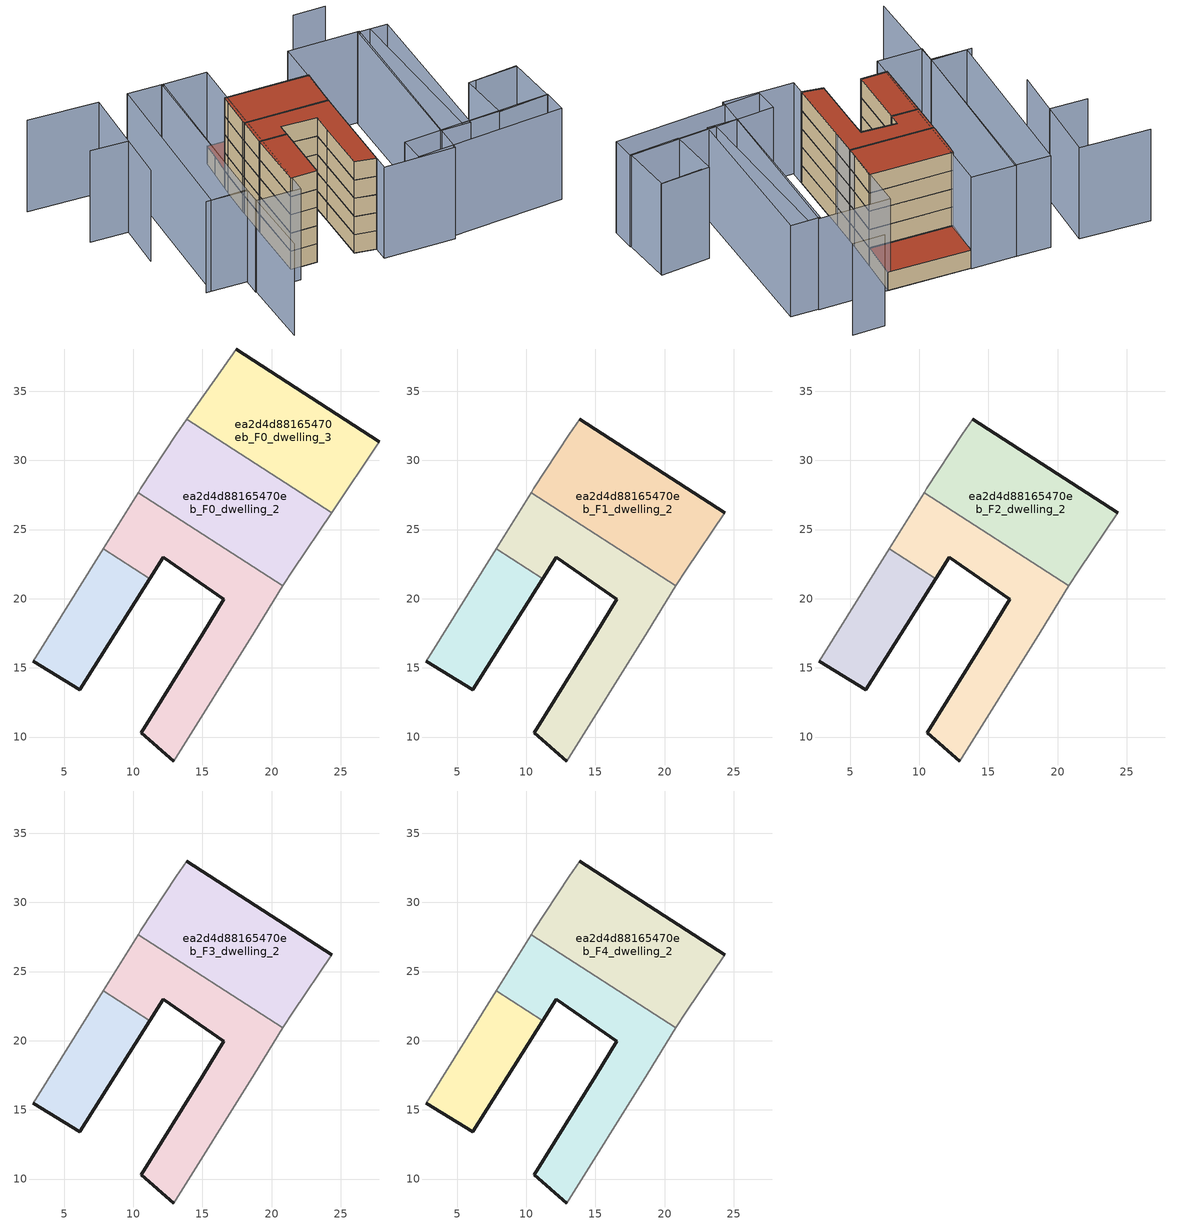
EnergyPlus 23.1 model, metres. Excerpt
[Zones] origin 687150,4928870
ea2d4d88165470eb_F0_dwelling_0
 floor ground (EU_floor_Construction): 6.14,13.41 11.21,21.46 7.84,23.63 2.78,15.48 z0
 wall outside (EU_wall_Construction): 11.21,21.46 6.14,13.41 2.78,15.48 z0:3
 wall adiabatic (EU_wall_Construction): 2.78,15.48 7.84,23.63 z0:3
 wall to ea2d4d88165470eb_F0_dwelling_1 (EU_wall_Construction): 7.84,23.63 11.21,21.46 z0:3
ea2d4d88165470eb_F0_dwelling_1
 floor ground (EU_floor_Construction): 12.92,8.27 18.73,17.59 20.82,20.92 10.34,27.66 7.84,23.63 11.21,21.46 12.18,23.01 16.54,19.95 15.02,17.48 10.58,10.3 z0
 wall outside (EU_wall_Construction): 12.92,8.27 10.58,10.3 15.02,17.48 16.54,19.95 12.18,23.01 11.21,21.46 z0:3
 wall adiabatic (EU_wall_Construction): 7.84,23.63 10.34,27.66 / 20.82,20.92 18.73,17.59 12.92,8.27 z0:3
 wall to ea2d4d88165470eb_F0_dwelling_2 (EU_wall_Construction): 10.34,27.66 20.82,20.92 z0:3
ea2d4d88165470eb_F0_dwelling_2
 floor ground (EU_floor_Construction): 21.56,22.11 24.33,26.22 13.86,32.96 13.11,31.9 10.56,28 10.34,27.66 20.82,20.92 z0
 wall adiabatic (EU_wall_Construction): 24.33,26.22 21.56,22.11 20.82,20.92 / 10.34,27.66 10.56,28 13.11,31.9 13.86,32.96 z0:3
 wall to ea2d4d88165470eb_F0_dwelling_3 (EU_wall_Construction): 13.86,32.96 24.33,26.22 z0:3
ea2d4d88165470eb_F0_dwelling_3
 floor ground (EU_floor_Construction): 24.33,26.22 27.77,31.34 17.44,38.05 15.89,35.84 13.86,32.96 z0
 wall outside (EU_wall_Construction): 17.44,38.05 27.77,31.34 z0:3
 wall adiabatic (EU_wall_Construction): 27.77,31.34 24.33,26.22 / 13.86,32.96 15.89,35.84 17.44,38.05 z0:3
 roof outside (EU_roof_Construction): 27.77,31.34 24.33,26.22 13.86,32.96 15.89,35.84 17.44,38.05 z3
ea2d4d88165470eb_F1_dwelling_0
 floor to ea2d4d88165470eb_F0_dwelling_0 (EU_floor_Construction): 6.14,13.41 11.21,21.46 7.84,23.63 2.77,15.48 z3
 wall outside (EU_wall_Construction): 11.21,21.46 6.14,13.41 2.78,15.48 z3:6
 wall adiabatic (EU_wall_Construction): 2.78,15.48 7.84,23.63 z3:6
 wall to ea2d4d88165470eb_F1_dwelling_1 (EU_wall_Construction): 7.84,23.63 11.21,21.46 z3:6
ea2d4d88165470eb_F1_dwelling_1
 floor to ea2d4d88165470eb_F0_dwelling_1 (EU_floor_Construction): 12.92,8.27 18.73,17.59 20.82,20.92 10.34,27.66 7.84,23.63 11.21,21.46 12.18,23.01 16.54,19.95 15.02,17.48 10.58,10.3 z3
 wall outside (EU_wall_Construction): 12.92,8.27 10.58,10.3 15.02,17.48 16.54,19.95 12.18,23.01 11.21,21.46 z3:6
 wall adiabatic (EU_wall_Construction): 7.84,23.63 10.34,27.66 / 20.82,20.92 18.73,17.59 12.92,8.27 z3:6
 wall to ea2d4d88165470eb_F1_dwelling_2 (EU_wall_Construction): 10.34,27.66 20.82,20.92 z3:6
ea2d4d88165470eb_F1_dwelling_2
 floor to ea2d4d88165470eb_F0_dwelling_2 (EU_floor_Construction): 21.56,22.11 24.33,26.22 13.86,32.96 13.11,31.9 10.55,28 10.34,27.66 20.82,20.92 z3
 wall outside (EU_wall_Construction): 13.86,32.96 24.33,26.22 z3:6
 wall adiabatic (EU_wall_Construction): 24.33,26.22 21.56,22.11 20.82,20.92 / 10.34,27.66 10.56,28 13.11,31.9 13.86,32.96 z3:6
ea2d4d88165470eb_F2_dwelling_0
 floor to ea2d4d88165470eb_F1_dwelling_0 (EU_floor_Construction): 6.14,13.41 11.21,21.46 7.84,23.63 2.77,15.48 z6
 wall outside (EU_wall_Construction): 11.21,21.46 6.14,13.41 2.78,15.48 z6:9
 wall adiabatic (EU_wall_Construction): 2.78,15.48 7.84,23.63 z6:9
 wall to ea2d4d88165470eb_F2_dwelling_1 (EU_wall_Construction): 7.84,23.63 11.21,21.46 z6:9
ea2d4d88165470eb_F2_dwelling_1
 floor to ea2d4d88165470eb_F1_dwelling_1 (EU_floor_Construction): 12.92,8.27 18.73,17.59 20.82,20.92 10.34,27.66 7.84,23.63 11.21,21.46 12.18,23.01 16.54,19.95 15.02,17.48 10.58,10.3 z6
 wall outside (EU_wall_Construction): 12.92,8.27 10.58,10.3 15.02,17.48 16.54,19.95 12.18,23.01 11.21,21.46 z6:9
 wall adiabatic (EU_wall_Construction): 7.84,23.63 10.34,27.66 / 20.82,20.92 18.73,17.59 12.92,8.27 z6:9
 wall to ea2d4d88165470eb_F2_dwelling_2 (EU_wall_Construction): 10.34,27.66 20.82,20.92 z6:9
ea2d4d88165470eb_F2_dwelling_2
 floor to ea2d4d88165470eb_F1_dwelling_2 (EU_floor_Construction): 21.56,22.11 24.33,26.22 13.86,32.96 13.11,31.9 10.55,28 10.34,27.66 20.82,20.92 z6
 wall outside (EU_wall_Construction): 13.86,32.96 24.33,26.22 z6:9
 wall adiabatic (EU_wall_Construction): 24.33,26.22 21.56,22.11 20.82,20.92 / 10.34,27.66 10.56,28 13.11,31.9 13.86,32.96 z6:9
ea2d4d88165470eb_F3_dwelling_0
 floor to ea2d4d88165470eb_F2_dwelling_0 (EU_floor_Construction): 6.14,13.41 11.21,21.46 7.84,23.63 2.77,15.48 z9
 wall outside (EU_wall_Construction): 11.21,21.46 6.14,13.41 2.78,15.48 z9:12
 wall adiabatic (EU_wall_Construction): 2.78,15.48 7.84,23.63 z9:12
 wall to ea2d4d88165470eb_F3_dwelling_1 (EU_wall_Construction): 7.84,23.63 11.21,21.46 z9:12
ea2d4d88165470eb_F3_dwelling_1
 floor to ea2d4d88165470eb_F2_dwelling_1 (EU_floor_Construction): 12.92,8.27 18.73,17.59 20.82,20.92 10.34,27.66 7.84,23.63 11.21,21.46 12.18,23.01 16.54,19.95 15.02,17.48 10.58,10.3 z9
 wall outside (EU_wall_Construction): 12.92,8.27 10.58,10.3 15.02,17.48 16.54,19.95 12.18,23.01 11.21,21.46 z9:12
 wall adiabatic (EU_wall_Construction): 7.84,23.63 10.34,27.66 / 20.82,20.92 18.73,17.59 12.92,8.27 z9:12
 wall to ea2d4d88165470eb_F3_dwelling_2 (EU_wall_Construction): 10.34,27.66 20.82,20.92 z9:12
ea2d4d88165470eb_F3_dwelling_2
 floor to ea2d4d88165470eb_F2_dwelling_2 (EU_floor_Construction): 21.56,22.11 24.33,26.22 13.86,32.96 13.11,31.9 10.55,28 10.34,27.66 20.82,20.92 z9
 wall outside (EU_wall_Construction): 13.86,32.96 24.33,26.22 z9:12
 wall adiabatic (EU_wall_Construction): 24.33,26.22 21.56,22.11 20.82,20.92 / 10.34,27.66 10.56,28 13.11,31.9 13.86,32.96 z9:12
ea2d4d88165470eb_F4_dwelling_0
 floor to ea2d4d88165470eb_F3_dwelling_0 (EU_floor_Construction): 6.14,13.41 11.21,21.46 7.84,23.63 2.77,15.48 z12
 wall outside (EU_wall_Construction): 11.21,21.46 6.14,13.41 2.78,15.48 z12:15
 wall adiabatic (EU_wall_Construction): 2.78,15.48 7.84,23.63 z12:15
 wall to ea2d4d88165470eb_F4_dwelling_1 (EU_wall_Construction): 7.84,23.63 11.21,21.46 z12:15
 roof outside (EU_roof_Construction): 11.21,21.46 6.14,13.41 2.78,15.48 7.84,23.63 z15
ea2d4d88165470eb_F4_dwelling_1
 floor to ea2d4d88165470eb_F3_dwelling_1 (EU_floor_Construction): 12.92,8.27 18.73,17.59 20.82,20.92 10.34,27.66 7.84,23.63 11.21,21.46 12.18,23.01 16.54,19.95 15.02,17.48 10.58,10.3 z12
 wall outside (EU_wall_Construction): 12.92,8.27 10.58,10.3 15.02,17.48 16.54,19.95 12.18,23.01 11.21,21.46 z12:15
 wall adiabatic (EU_wall_Construction): 7.84,23.63 10.34,27.66 / 20.82,20.92 18.73,17.59 12.92,8.27 z12:15
 wall to ea2d4d88165470eb_F4_dwelling_2 (EU_wall_Construction): 10.34,27.66 20.82,20.92 z12:15
 roof outside (EU_roof_Construction): 20.82,20.92 18.73,17.59 12.92,8.27 10.58,10.3 15.02,17.48 16.54,19.95 12.18,23.01 11.21,21.46 7.84,23.63 10.34,27.66 z15
ea2d4d88165470eb_F4_dwelling_2
 floor to ea2d4d88165470eb_F3_dwelling_2 (EU_floor_Construction): 21.56,22.11 24.33,26.22 13.86,32.96 13.11,31.9 10.55,28 10.34,27.66 20.82,20.92 z12
 wall outside (EU_wall_Construction): 13.86,32.96 24.33,26.22 z12:15
 wall adiabatic (EU_wall_Construction): 24.33,26.22 21.56,22.11 20.82,20.92 / 10.34,27.66 10.56,28 13.11,31.9 13.86,32.96 z12:15
 roof outside (EU_roof_Construction): 24.33,26.22 21.56,22.11 20.82,20.92 10.34,27.66 10.56,28 13.11,31.9 13.86,32.96 z15
shading: 31.56,-0.22 25.81,2.86 / 25.81,2.86 37.61,24.9 / 40.91,3.75 35.26,6.57 / -4.75,52.51 3.96,46.69 / 3.96,46.69 -5.61,32.37 / 38.97,32.86 34.91,35.35 / -7.78,22.21 -2.56,19.1 / -2.56,19.1 -9.74,7.01 / -6.18,41.6 -1.52,38.49 / 35.93,-6.56 16.23,3.69 / 16.23,3.69 17.97,7.03 / 17.97,7.03 37.67,-3.22 / 37.67,-3.22 35.93,-6.56 / 40.95,3.83 37.48,-3.25 / 37.48,-3.25 30.79,0.03 / 30.79,0.03 34.26,7.11 / 34.26,7.11 40.95,3.83 / 22.87,4.35 36.12,25.92 / 36.12,25.92 39.89,23.6 / 39.89,23.6 26.64,2.04 / 26.64,2.04 22.87,4.35 / 11.66,6.29 27.47,31.53 / 27.47,31.53 36.47,25.89 / 36.47,25.89 20.66,0.65 / 20.66,0.65 11.66,6.29 / -4.1,16.68 11.83,41.69 / 11.83,41.69 17.47,38.1 / 17.47,38.1 1.54,13.09 / 1.54,13.09 -4.1,16.68 / 7.57,44.46 12.04,41.56 / 12.04,41.56 -2.71,18.87 / -2.71,18.87 -7.17,21.77 / -7.17,21.77 7.57,44.46 z0:15
[Building]
EU S2 Campaign: North Axis=0; Terrain=City; Solar Distribution=FullExterior
[Site:Location]
Bologna: Latitude=44.5; Longitude=11.25; Time Zone=1; Elevation=37
[SizingPeriod:WeatherFileDays]
AnnualSizingPeriod: Begin Month=1; Begin Day of Month=1; End Month=12; End Day of Month=31; Day of Week for Start Day=Monday; Use Weather File Daylight Saving Period=No; Use Weather File Rain and Snow Indicators=No
[MATERIAL]
EU_InternalMass_Material: Roughness=MediumRough; Thickness=0.1; Conductivity=1; Density=1800; Specific Heat=900; Thermal Absorptance=0.9; Solar Absorptance=0.7; Visible Absorptance=0.7
[MATERIAL:NOMASS] Roughness=MediumRough; Thermal Absorptance=0.9; Solar Absorptance=0.7; Visible Absorptance=0.7
Name | Thermal Resistance
EU_wall_NoMass | 0.905828
EU_roof_NoMass | 0.37593
EU_floor_NoMass | 0.67114
[CONSTRUCTION]
EU_wall_Construction: EU_wall_NoMass
EU_roof_Construction: EU_roof_NoMass
EU_floor_Construction: EU_floor_NoMass
EU_InternalMass_Construction: EU_InternalMass_Material
[ZONE] Type=1; Multiplier=1; Ceiling Height=autocalculate; Floor Area=autocalculate; Part of Total Floor Area=Yes
Name | Volume
ea2d4d88165470eb_F0_dwelling_0; ea2d4d88165470eb_F1_dwelling_0; ea2d4d88165470eb_F2_dwelling_0; ea2d4d88165470eb_F3_dwelling_0; ea2d4d88165470eb_F4_dwelling_0 | 114.05
ea2d4d88165470eb_F0_dwelling_1; ea2d4d88165470eb_F1_dwelling_1; ea2d4d88165470eb_F2_dwelling_1; ea2d4d88165470eb_F3_dwelling_1; ea2d4d88165470eb_F4_dwelling_1 | 241.551
ea2d4d88165470eb_F0_dwelling_2 | 237.559
ea2d4d88165470eb_F1_dwelling_2; ea2d4d88165470eb_F2_dwelling_2; ea2d4d88165470eb_F3_dwelling_2; ea2d4d88165470eb_F4_dwelling_2 | 237.557
ea2d4d88165470eb_F0_dwelling_3 | 230.088
[INTERNALMASS] Construction=EU_InternalMass_Construction
Name | Zone or ZoneList | Surface Area
ea2d4d88165470eb_F0_dwelling_0_EU_InternalMass | ea2d4d88165470eb_F0_dwelling_0 | 38.0166
ea2d4d88165470eb_F0_dwelling_1_EU_InternalMass | ea2d4d88165470eb_F0_dwelling_1 | 80.5162
ea2d4d88165470eb_F0_dwelling_2_EU_InternalMass | ea2d4d88165470eb_F0_dwelling_2 | 79.1871
ea2d4d88165470eb_F0_dwelling_3_EU_InternalMass | ea2d4d88165470eb_F0_dwelling_3 | 76.6971
ea2d4d88165470eb_F1_dwelling_0_EU_InternalMass | ea2d4d88165470eb_F1_dwelling_0 | 84.6261
ea2d4d88165470eb_F1_dwelling_1_EU_InternalMass | ea2d4d88165470eb_F1_dwelling_1 | 98.3203
ea2d4d88165470eb_F1_dwelling_2_EU_InternalMass | ea2d4d88165470eb_F1_dwelling_2 | 91.4675
ea2d4d88165470eb_F2_dwelling_0_EU_InternalMass | ea2d4d88165470eb_F2_dwelling_0 | 84.6261
ea2d4d88165470eb_F2_dwelling_1_EU_InternalMass | ea2d4d88165470eb_F2_dwelling_1 | 98.3203
ea2d4d88165470eb_F2_dwelling_2_EU_InternalMass | ea2d4d88165470eb_F2_dwelling_2 | 91.4675
ea2d4d88165470eb_F3_dwelling_0_EU_InternalMass | ea2d4d88165470eb_F3_dwelling_0 | 84.6261
ea2d4d88165470eb_F3_dwelling_1_EU_InternalMass | ea2d4d88165470eb_F3_dwelling_1 | 98.3203
ea2d4d88165470eb_F3_dwelling_2_EU_InternalMass | ea2d4d88165470eb_F3_dwelling_2 | 91.4675
ea2d4d88165470eb_F4_dwelling_0_EU_InternalMass | ea2d4d88165470eb_F4_dwelling_0 | 84.6261
ea2d4d88165470eb_F4_dwelling_1_EU_InternalMass | ea2d4d88165470eb_F4_dwelling_1 | 98.3203
ea2d4d88165470eb_F4_dwelling_2_EU_InternalMass | ea2d4d88165470eb_F4_dwelling_2 | 91.4675
[OTHEREQUIPMENT] Fuel Type=Electricity; Design Level Calculation Method=Watts/Area; Power per Zone Floor Area=1; Fraction Latent=0; Fraction Radiant=0; Fraction Lost=0; Carbon Dioxide Generation Rate=0; EndUse Subcategory=EU_Step8_InternalGains
Name | Zone or ZoneList or Space or SpaceList | Schedule
EU_Step8_InternalGain_ea2d4d88165470eb_F0_dwelling_0_f000 | ea2d4d88165470eb_F0_dwelling_0 | EU_Step8_GainSchedule_ea2d4d88165470eb_F0_dwelling_0_f000
EU_Step8_InternalGain_ea2d4d88165470eb_F0_dwelling_1_f000 | ea2d4d88165470eb_F0_dwelling_1 | EU_Step8_GainSchedule_ea2d4d88165470eb_F0_dwelling_1_f000
EU_Step8_InternalGain_ea2d4d88165470eb_F0_dwelling_2_f000 | ea2d4d88165470eb_F0_dwelling_2 | EU_Step8_GainSchedule_ea2d4d88165470eb_F0_dwelling_2_f000
EU_Step8_InternalGain_ea2d4d88165470eb_F0_dwelling_3_f000 | ea2d4d88165470eb_F0_dwelling_3 | EU_Step8_GainSchedule_ea2d4d88165470eb_F0_dwelling_3_f000
EU_Step8_InternalGain_ea2d4d88165470eb_F1_dwelling_0_f000 | ea2d4d88165470eb_F1_dwelling_0 | EU_Step8_GainSchedule_ea2d4d88165470eb_F1_dwelling_0_f000
EU_Step8_InternalGain_ea2d4d88165470eb_F1_dwelling_1_f000 | ea2d4d88165470eb_F1_dwelling_1 | EU_Step8_GainSchedule_ea2d4d88165470eb_F1_dwelling_1_f000
EU_Step8_InternalGain_ea2d4d88165470eb_F1_dwelling_2_f000 | ea2d4d88165470eb_F1_dwelling_2 | EU_Step8_GainSchedule_ea2d4d88165470eb_F1_dwelling_2_f000
EU_Step8_InternalGain_ea2d4d88165470eb_F2_dwelling_0_f000 | ea2d4d88165470eb_F2_dwelling_0 | EU_Step8_GainSchedule_ea2d4d88165470eb_F2_dwelling_0_f000
EU_Step8_InternalGain_ea2d4d88165470eb_F2_dwelling_1_f000 | ea2d4d88165470eb_F2_dwelling_1 | EU_Step8_GainSchedule_ea2d4d88165470eb_F2_dwelling_1_f000
EU_Step8_InternalGain_ea2d4d88165470eb_F2_dwelling_2_f000 | ea2d4d88165470eb_F2_dwelling_2 | EU_Step8_GainSchedule_ea2d4d88165470eb_F2_dwelling_2_f000
EU_Step8_InternalGain_ea2d4d88165470eb_F3_dwelling_0_f000 | ea2d4d88165470eb_F3_dwelling_0 | EU_Step8_GainSchedule_ea2d4d88165470eb_F3_dwelling_0_f000
EU_Step8_InternalGain_ea2d4d88165470eb_F3_dwelling_1_f000 | ea2d4d88165470eb_F3_dwelling_1 | EU_Step8_GainSchedule_ea2d4d88165470eb_F3_dwelling_1_f000
EU_Step8_InternalGain_ea2d4d88165470eb_F3_dwelling_2_f000 | ea2d4d88165470eb_F3_dwelling_2 | EU_Step8_GainSchedule_ea2d4d88165470eb_F3_dwelling_2_f000
EU_Step8_InternalGain_ea2d4d88165470eb_F4_dwelling_0_f000 | ea2d4d88165470eb_F4_dwelling_0 | EU_Step8_GainSchedule_ea2d4d88165470eb_F4_dwelling_0_f000
EU_Step8_InternalGain_ea2d4d88165470eb_F4_dwelling_1_f000 | ea2d4d88165470eb_F4_dwelling_1 | EU_Step8_GainSchedule_ea2d4d88165470eb_F4_dwelling_1_f000
EU_Step8_InternalGain_ea2d4d88165470eb_F4_dwelling_2_f000 | ea2d4d88165470eb_F4_dwelling_2 | EU_Step8_GainSchedule_ea2d4d88165470eb_F4_dwelling_2_f000
[ZONEVENTILATION:DESIGNFLOWRATE] Schedule=EU_AlwaysOn; Design Flow Rate Calculation Method=AirChanges/Hour; Air Changes per Hour=0.73129; Ventilation Type=Natural; Fan Pressure Rise=0; Fan Total Efficiency=1; Constant Term Coefficient=1; Temperature Term Coefficient=0; Velocity Term Coefficient=0; Velocity Squared Term Coefficient=0; Minimum Indoor Temperature=-100; Maximum Indoor Temperature=100; Delta Temperature=-100; Minimum Outdoor Temperature=-100; Maximum Outdoor Temperature=100; Maximum Wind Speed=40
Name | Zone or ZoneList or Space or SpaceList
EU_ConstantAir_ea2d4d88165470eb_F0_dwelling_0 | ea2d4d88165470eb_F0_dwelling_0
EU_ConstantAir_ea2d4d88165470eb_F0_dwelling_1 | ea2d4d88165470eb_F0_dwelling_1
EU_ConstantAir_ea2d4d88165470eb_F0_dwelling_2 | ea2d4d88165470eb_F0_dwelling_2
EU_ConstantAir_ea2d4d88165470eb_F0_dwelling_3 | ea2d4d88165470eb_F0_dwelling_3
EU_ConstantAir_ea2d4d88165470eb_F1_dwelling_0 | ea2d4d88165470eb_F1_dwelling_0
EU_ConstantAir_ea2d4d88165470eb_F1_dwelling_1 | ea2d4d88165470eb_F1_dwelling_1
EU_ConstantAir_ea2d4d88165470eb_F1_dwelling_2 | ea2d4d88165470eb_F1_dwelling_2
EU_ConstantAir_ea2d4d88165470eb_F2_dwelling_0 | ea2d4d88165470eb_F2_dwelling_0
EU_ConstantAir_ea2d4d88165470eb_F2_dwelling_1 | ea2d4d88165470eb_F2_dwelling_1
EU_ConstantAir_ea2d4d88165470eb_F2_dwelling_2 | ea2d4d88165470eb_F2_dwelling_2
EU_ConstantAir_ea2d4d88165470eb_F3_dwelling_0 | ea2d4d88165470eb_F3_dwelling_0
EU_ConstantAir_ea2d4d88165470eb_F3_dwelling_1 | ea2d4d88165470eb_F3_dwelling_1
EU_ConstantAir_ea2d4d88165470eb_F3_dwelling_2 | ea2d4d88165470eb_F3_dwelling_2
EU_ConstantAir_ea2d4d88165470eb_F4_dwelling_0 | ea2d4d88165470eb_F4_dwelling_0
EU_ConstantAir_ea2d4d88165470eb_F4_dwelling_1 | ea2d4d88165470eb_F4_dwelling_1
EU_ConstantAir_ea2d4d88165470eb_F4_dwelling_2 | ea2d4d88165470eb_F4_dwelling_2
[HVACTEMPLATE:THERMOSTAT] Constant Heating Setpoint=20; Constant Cooling Setpoint=50
EU_HeatOnly_ea2d4d88165470eb_F0_dwelling_0; EU_HeatOnly_ea2d4d88165470eb_F0_dwelling_1; EU_HeatOnly_ea2d4d88165470eb_F0_dwelling_2; EU_HeatOnly_ea2d4d88165470eb_F0_dwelling_3; EU_HeatOnly_ea2d4d88165470eb_F1_dwelling_0; EU_HeatOnly_ea2d4d88165470eb_F1_dwelling_1; EU_HeatOnly_ea2d4d88165470eb_F1_dwelling_2; EU_HeatOnly_ea2d4d88165470eb_F2_dwelling_0; EU_HeatOnly_ea2d4d88165470eb_F2_dwelling_1; EU_HeatOnly_ea2d4d88165470eb_F2_dwelling_2; EU_HeatOnly_ea2d4d88165470eb_F3_dwelling_0; EU_HeatOnly_ea2d4d88165470eb_F3_dwelling_1; EU_HeatOnly_ea2d4d88165470eb_F3_dwelling_2; EU_HeatOnly_ea2d4d88165470eb_F4_dwelling_0; EU_HeatOnly_ea2d4d88165470eb_F4_dwelling_1; EU_HeatOnly_ea2d4d88165470eb_F4_dwelling_2
[HVACTEMPLATE:ZONE:IDEALLOADSAIRSYSTEM] System Availability Schedule=EU_AlwaysOn; Maximum Heating Supply Air Temperature=50; Minimum Cooling Supply Air Temperature=13; Maximum Heating Supply Air Humidity Ratio=0.0156; Minimum Cooling Supply Air Humidity Ratio=0.0077; Heating Limit=NoLimit; Cooling Limit=NoLimit; Heating Availability Schedule=EU_AlwaysOn; Cooling Availability Schedule=EU_CoolingOff; Dehumidification Control Type=ConstantSensibleHeatRatio; Cooling Sensible Heat Ratio=0.7; Dehumidification Setpoint=60; Humidification Control Type=None; Humidification Setpoint=30; Outdoor Air Method=None; Outdoor Air Flow Rate per Person=0.00944; Outdoor Air Flow Rate per Zone Floor Area=0; Outdoor Air Flow Rate per Zone=0; Demand Controlled Ventilation Type=None; Outdoor Air Economizer Type=NoEconomizer; Heat Recovery Type=None; Sensible Heat Recovery Effectiveness=0.7; Latent Heat Recovery Effectiveness=0.65
Name | Template Thermostat
ea2d4d88165470eb_F0_dwelling_0 | EU_HeatOnly_ea2d4d88165470eb_F0_dwelling_0
ea2d4d88165470eb_F0_dwelling_1 | EU_HeatOnly_ea2d4d88165470eb_F0_dwelling_1
ea2d4d88165470eb_F0_dwelling_2 | EU_HeatOnly_ea2d4d88165470eb_F0_dwelling_2
ea2d4d88165470eb_F0_dwelling_3 | EU_HeatOnly_ea2d4d88165470eb_F0_dwelling_3
ea2d4d88165470eb_F1_dwelling_0 | EU_HeatOnly_ea2d4d88165470eb_F1_dwelling_0
ea2d4d88165470eb_F1_dwelling_1 | EU_HeatOnly_ea2d4d88165470eb_F1_dwelling_1
ea2d4d88165470eb_F1_dwelling_2 | EU_HeatOnly_ea2d4d88165470eb_F1_dwelling_2
ea2d4d88165470eb_F2_dwelling_0 | EU_HeatOnly_ea2d4d88165470eb_F2_dwelling_0
ea2d4d88165470eb_F2_dwelling_1 | EU_HeatOnly_ea2d4d88165470eb_F2_dwelling_1
ea2d4d88165470eb_F2_dwelling_2 | EU_HeatOnly_ea2d4d88165470eb_F2_dwelling_2
ea2d4d88165470eb_F3_dwelling_0 | EU_HeatOnly_ea2d4d88165470eb_F3_dwelling_0
ea2d4d88165470eb_F3_dwelling_1 | EU_HeatOnly_ea2d4d88165470eb_F3_dwelling_1
ea2d4d88165470eb_F3_dwelling_2 | EU_HeatOnly_ea2d4d88165470eb_F3_dwelling_2
ea2d4d88165470eb_F4_dwelling_0 | EU_HeatOnly_ea2d4d88165470eb_F4_dwelling_0
ea2d4d88165470eb_F4_dwelling_1 | EU_HeatOnly_ea2d4d88165470eb_F4_dwelling_1
ea2d4d88165470eb_F4_dwelling_2 | EU_HeatOnly_ea2d4d88165470eb_F4_dwelling_2
[SIZING:ZONE] Zone Cooling Design Supply Air Temperature Input Method=SupplyAirTemperature; Zone Cooling Design Supply Air Temperature=13; Zone Heating Design Supply Air Temperature Input Method=SupplyAirTemperature; Zone Heating Design Supply Air Temperature=50; Zone Cooling Design Supply Air Humidity Ratio=0.008; Zone Heating Design Supply Air Humidity Ratio=0.008; Cooling Design Air Flow Method=DesignDay; Cooling Design Air Flow Rate=0; Cooling Minimum Air Flow per Zone Floor Area=0.000762; Cooling Minimum Air Flow=0; Cooling Minimum Air Flow Fraction=0.2; Heating Design Air Flow Method=DesignDay; Heating Design Air Flow Rate=0; Heating Maximum Air Flow per Zone Floor Area=0.002032; Heating Maximum Air Flow=0.141576; Heating Maximum Air Flow Fraction=0.3; Account for Dedicated Outdoor Air System=No; Dedicated Outdoor Air System Control Strategy=NeutralSupplyAir; Dedicated Outdoor Air Low Setpoint Temperature for Design=autosize; Dedicated Outdoor Air High Setpoint Temperature for Design=autosize; Zone Load Sizing Method=Sensible Load Only No Latent Load; Zone Latent Cooling Design Supply Air Humidity Ratio Input Method=HumidityRatioDifference; Zone Cooling Design Supply Air Humidity Ratio Difference=0.005; Zone Latent Heating Design Supply Air Humidity Ratio Input Method=HumidityRatioDifference; Zone Humidification Design Supply Air Humidity Ratio Difference=0.005
ea2d4d88165470eb_F0_dwelling_0; ea2d4d88165470eb_F0_dwelling_1; ea2d4d88165470eb_F0_dwelling_2; ea2d4d88165470eb_F0_dwelling_3; ea2d4d88165470eb_F1_dwelling_0; ea2d4d88165470eb_F1_dwelling_1; ea2d4d88165470eb_F1_dwelling_2; ea2d4d88165470eb_F2_dwelling_0; ea2d4d88165470eb_F2_dwelling_1; ea2d4d88165470eb_F2_dwelling_2; ea2d4d88165470eb_F3_dwelling_0; ea2d4d88165470eb_F3_dwelling_1; ea2d4d88165470eb_F3_dwelling_2; ea2d4d88165470eb_F4_dwelling_0; ea2d4d88165470eb_F4_dwelling_1; ea2d4d88165470eb_F4_dwelling_2
[SCHEDULE:CONSTANT]
Name | Hourly Value
EU_AlwaysOn | 1
EU_CoolingOff | 0
[SCHEDULE:FILE] Column Number=1; Rows to Skip at Top=0; Number of Hours of Data=8760; Column Separator=Comma; Interpolate to Timestep=No; Minutes per Item=60; Adjust Schedule for Daylight Savings=Yes
Name | File
EU_Step8_GainSchedule_ea2d4d88165470eb_F0_dwelling_0_f000 | ../../schedules/ea2d4d88165470eb/ea2d4d88165470eb_F0_dwelling_0_f000_gain.csv
EU_Step8_GainSchedule_ea2d4d88165470eb_F0_dwelling_1_f000 | ../../schedules/ea2d4d88165470eb/ea2d4d88165470eb_F0_dwelling_1_f000_gain.csv
EU_Step8_GainSchedule_ea2d4d88165470eb_F0_dwelling_2_f000 | ../../schedules/ea2d4d88165470eb/ea2d4d88165470eb_F0_dwelling_2_f000_gain.csv
EU_Step8_GainSchedule_ea2d4d88165470eb_F0_dwelling_3_f000 | ../../schedules/ea2d4d88165470eb/ea2d4d88165470eb_F0_dwelling_3_f000_gain.csv
EU_Step8_GainSchedule_ea2d4d88165470eb_F1_dwelling_0_f000 | ../../schedules/ea2d4d88165470eb/ea2d4d88165470eb_F1_dwelling_0_f000_gain.csv
EU_Step8_GainSchedule_ea2d4d88165470eb_F1_dwelling_1_f000 | ../../schedules/ea2d4d88165470eb/ea2d4d88165470eb_F1_dwelling_1_f000_gain.csv
EU_Step8_GainSchedule_ea2d4d88165470eb_F1_dwelling_2_f000 | ../../schedules/ea2d4d88165470eb/ea2d4d88165470eb_F1_dwelling_2_f000_gain.csv
EU_Step8_GainSchedule_ea2d4d88165470eb_F2_dwelling_0_f000 | ../../schedules/ea2d4d88165470eb/ea2d4d88165470eb_F2_dwelling_0_f000_gain.csv
EU_Step8_GainSchedule_ea2d4d88165470eb_F2_dwelling_1_f000 | ../../schedules/ea2d4d88165470eb/ea2d4d88165470eb_F2_dwelling_1_f000_gain.csv
EU_Step8_GainSchedule_ea2d4d88165470eb_F2_dwelling_2_f000 | ../../schedules/ea2d4d88165470eb/ea2d4d88165470eb_F2_dwelling_2_f000_gain.csv
EU_Step8_GainSchedule_ea2d4d88165470eb_F3_dwelling_0_f000 | ../../schedules/ea2d4d88165470eb/ea2d4d88165470eb_F3_dwelling_0_f000_gain.csv
EU_Step8_GainSchedule_ea2d4d88165470eb_F3_dwelling_1_f000 | ../../schedules/ea2d4d88165470eb/ea2d4d88165470eb_F3_dwelling_1_f000_gain.csv
EU_Step8_GainSchedule_ea2d4d88165470eb_F3_dwelling_2_f000 | ../../schedules/ea2d4d88165470eb/ea2d4d88165470eb_F3_dwelling_2_f000_gain.csv
EU_Step8_GainSchedule_ea2d4d88165470eb_F4_dwelling_0_f000 | ../../schedules/ea2d4d88165470eb/ea2d4d88165470eb_F4_dwelling_0_f000_gain.csv
EU_Step8_GainSchedule_ea2d4d88165470eb_F4_dwelling_1_f000 | ../../schedules/ea2d4d88165470eb/ea2d4d88165470eb_F4_dwelling_1_f000_gain.csv
EU_Step8_GainSchedule_ea2d4d88165470eb_F4_dwelling_2_f000 | ../../schedules/ea2d4d88165470eb/ea2d4d88165470eb_F4_dwelling_2_f000_gain.csv
